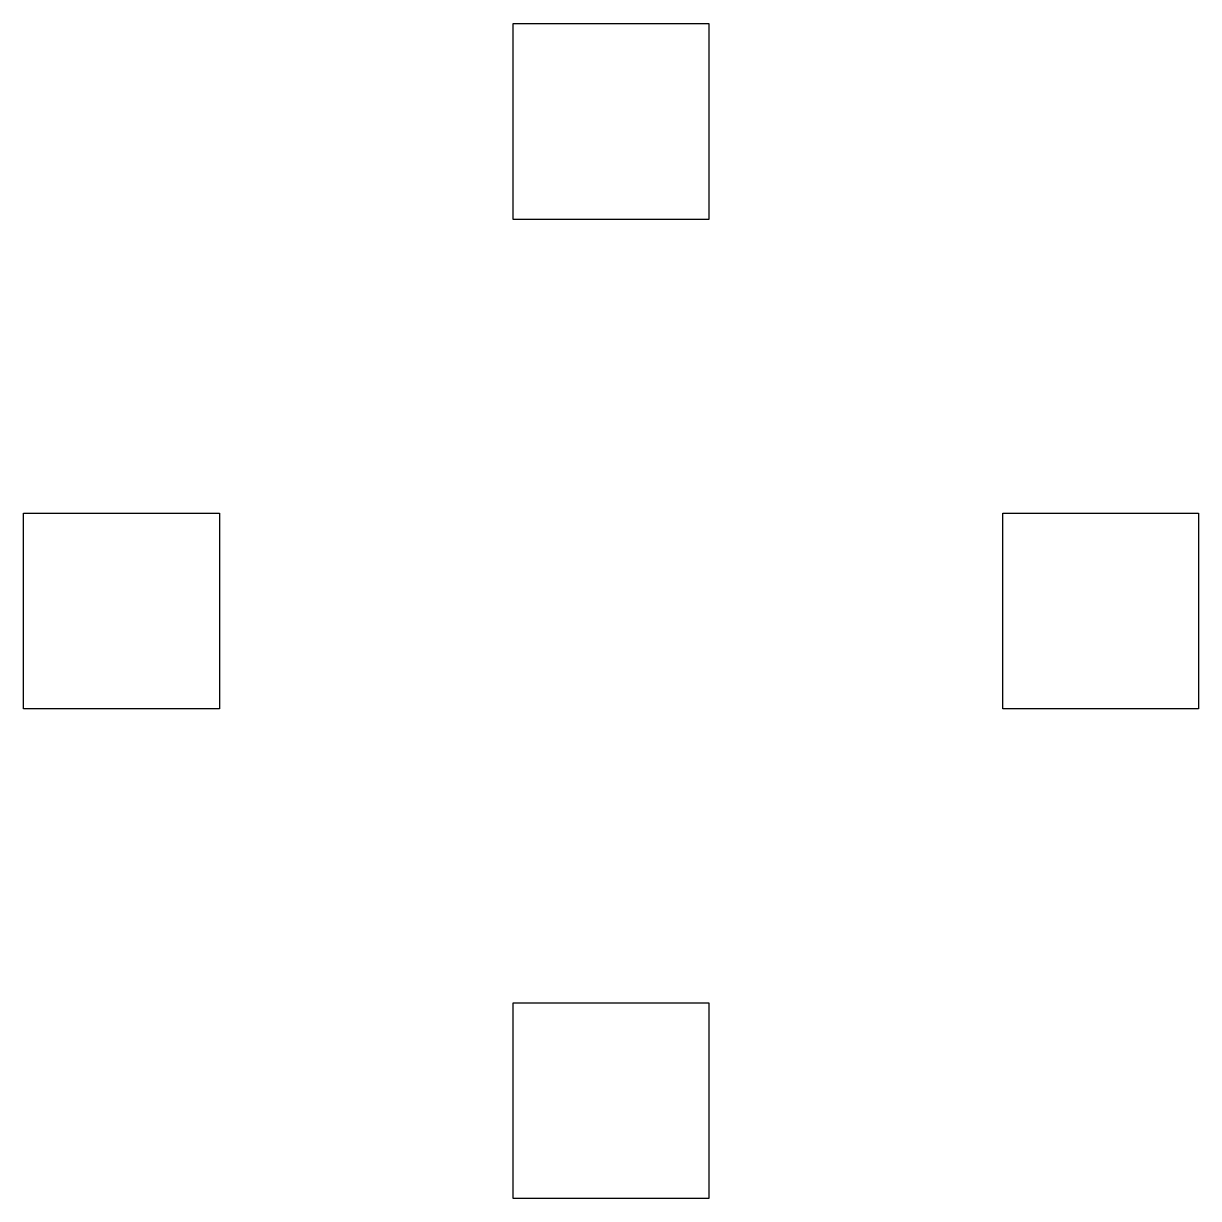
# Model space of a CAD drawing. Extents: x -0.9 to 0.9, y -0.11 to 1.69.
import ezdxf

# ---------------------------------------------------------------- set-up
doc = ezdxf.new("R2010")
doc.units = 0
doc.layers.add('L0D0_0', color=1, linetype='CONTINUOUS')

msp = doc.modelspace()

# ---------------------------------------------------------------- linework, layer by layer
at = {"layer": 'L0D0_0'}
for points in [[(-0.15, 1.394), (-0.15, 1.694), (0.15, 1.694), (0.15, 1.394)], [(-0.9, 0.644), (-0.9, 0.944), (-0.6, 0.944), (-0.6, 0.644)], [(0.6, 0.644), (0.6, 0.944), (0.9, 0.944), (0.9, 0.644)], [(-0.15, -0.106), (-0.15, 0.194), (0.15, 0.194), (0.15, -0.106)]]:
    msp.add_lwpolyline(points, close=True, dxfattribs=at)

doc.saveas('drawing.dxf')
